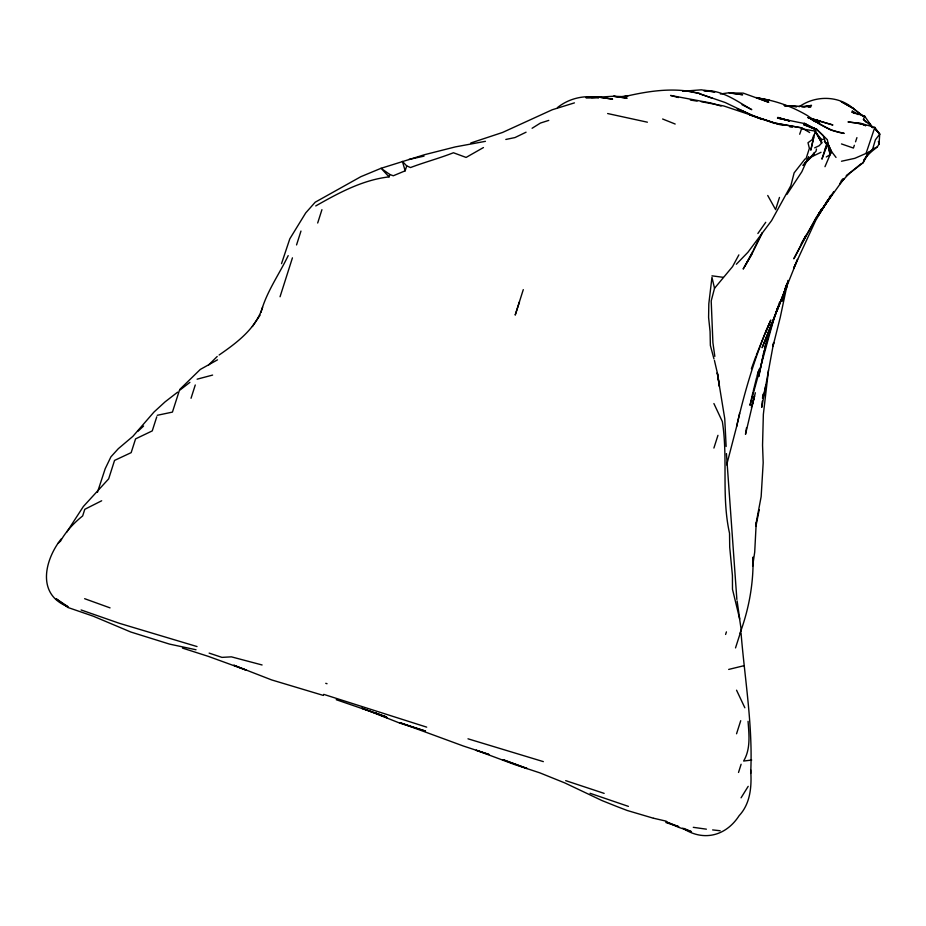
<?xml version="1.0" encoding="UTF-8"?>
<svg xmlns="http://www.w3.org/2000/svg" width="926" height="926" viewBox="0 0 926 926"><rect width="100%" height="100%" fill="white"/><g stroke="black" fill="none" stroke-linecap="round" stroke-linejoin="round"><path stroke-width="1.39" d="M768.476 370.4L763.348 414.431L762.549 445.186L763.186 462.687L761.149 496.625L756.241 522.495L754.713 552.046L752.653 566.087L753.035 557.105C753.625 582.952 749.065 608.532 740.175 632.782M866.69 155.441L877.223 147.026L879.075 144.051L879.7 134.096L874.804 127.383L861.817 123.644L848.228 121.966L861.817 123.644M756.241 522.495L755.975 525.991L759.216 509.728M750.662 773.43C753.058 726.528 744.863 679.834 741.055 633.176M762.295 401.143L761.762 407.347L773.673 342.551L773.071 345.93L780.282 317.213L787.852 281.365M762.526 398.4L762.862 394.302M814.683 147.847L819.197 145.706L821.732 142.951L815.239 131.098L801.777 128.864M826.501 146.887L826.872 143.437L821.929 159.156L826.501 146.887L824.765 149.908M746.506 427.8L745.499 434.329L754.54 396.05L751.356 407.394M786.556 288.194L788.014 280.428M815.204 131.423L821.084 139.166L821.732 142.951L815.239 131.098L810.794 150.186L813.641 137.372M816.466 149.028L816.003 151.262L805.296 162.582L809.312 157.536M726.678 464.898L736.61 426.62C744.944 390.17 755.639 354.288 770.779 320.06L765.952 332.237M786.95 283.414L782.204 301.112L785.931 285.544M763.105 397.636L765.895 384.799M763.128 355.434L758.741 376.523L764.124 350.804M736.61 426.62L739.596 413.309M752.884 392.531L750.002 405.333L774.356 317.051L762.11 347.736L797.575 259.419L793.605 268.308L815.69 220.469L827.879 199.657M756.565 377.785L753.185 391.432M758.058 373.305L759.031 369.266M752.155 405.438L755.373 392.751M738.867 254.893L732.559 266.595L714.525 288.287L711.203 300.95L712.904 342.655L714.826 356.406M783.986 294.526L786.429 285.162L783.095 297.825L785.653 288.484M756.878 376.512L758.255 371.465M765.663 344.657L764.552 348.627L766.647 341.208M766.404 342.018L767.515 338.048M772.215 322.398L767.353 338.685L772.191 322.931L768.244 335.397M763.406 354.149L769.46 332.214L778.072 306.68M281.527 263.644L289.803 238.839L305.73 212.899L315.21 202.204L360.862 176.681L381.049 168.3L424.525 154.7L455.337 146.898L485.444 141.331M740.268 633.372L741.263 630.178L739.041 615.234M738.52 772.458L741.113 764.251M60.456 541.282C65.758 531.593 73.964 522.901 82.657 515.932L84.787 509.312L101.675 500.769M260.947 312.479C266.445 291.898 279.05 274.628 288.194 255.622M280.046 296.76L292.431 257.856M519.474 301.888L515.192 315.083L523.283 289.63M779.472 197.423L775.606 209.623L767.735 195.49M713.9 448.057L717.951 435.336M156.76 416.827L152.258 430.891L135.566 438.889L131.168 452.64L114.546 460.419L108.666 478.858L83.375 506.487L66.707 532.184M191.034 398.273L195.27 384.985M296.551 244.927L300.973 231.06M317.687 223.004L321.935 209.67M389.07 176.878L389.823 174.482L381.049 168.3L389.07 176.878C362.483 179.968 338.592 192.967 315.731 205.942M405.16 170.824L406.722 165.904L402.405 161.39L405.16 170.824L393.284 175.778L389.823 174.482M725.602 634.449L726.424 631.879M736.552 733.774L740.719 720.694M735.522 647.911L740.129 633.534M841.491 161.24L854.802 158.334L866.053 153.415L874.804 127.383L874.561 128.378L879.7 134.096L875.371 139.872L872.466 149.665L864.189 159.677L863.136 162.756L846.202 175.882L861.481 163.462M799.694 134.235L801.858 127.904L809.671 132.534M855.543 141.805L856.932 137.627M778.245 306.124L779.576 302.2M854.351 145.301L853.402 148.056L841.479 143.935M866.389 122.394L863.437 119.466L864.653 116.132L851.781 112.034L854.235 113.261M778.014 306.807L773.499 319.783L777.794 307.432M813.757 135.184L812.252 139.618L808.004 142.72L809.382 148.38L806.037 158.716L804.983 159.052L794.126 172.884L790.885 185.57L771.601 220.585L747.942 252.254L736.355 264.234M768.962 324.899L769.61 323.105M751.38 368.756L755.836 356.464M97.45 492.308L105.205 468.706L110.935 456.819L118.308 448.693L132.869 436.366L153.959 412.07L165.059 401.884L177.607 392.161M756.31 355.237L766.821 328.95M262.625 307.189C255.657 328.799 236.952 342.655 219.115 355.017M816.234 129.825L816.535 129.108L807.599 126.017M824.973 166.692L831.467 151.47L827.474 142.592M827.404 143.021L831.467 151.47L830.124 154.619L826.305 156.969M767.341 327.839L769.946 322.271M751.773 254.28L743.254 268.853L751.773 254.28L762.225 232.912M808.606 156.633L801.835 171.773L786.892 194.448M753.533 249.893L762.11 233.028M745.036 265.855L752.931 251.073M814.047 152.871L812.056 156.587L821.015 152.292M863.136 162.756L868.947 152.119L872.466 149.665M61.197 538.944C44.575 560.033 36.253 594.723 68.107 606.738L56.336 598.914L67.806 607.444L93.294 616.207L130.797 632.018L169.481 644.091L196.023 649.763M741.066 797.818L748.185 786.359M864.189 159.677L868.947 152.119L866.053 153.415M833.736 191.624L818.422 215.33L831.652 195.108L816.107 217.598L793.825 258.805L806.014 235.25L801.291 243.897L821.536 209.183L818.526 214.045L844.049 178.486L839.627 183.927L849.339 173.312M252.404 326.531L260.113 315.118M829.326 197.365L830.68 195.421M757.873 233.502L765.744 222.298M841.097 180.987L842.706 178.938M803.085 165.36L811.095 156.853L803.189 165.129M179.76 389.452L200.294 369.439L217.506 359.844M208.628 364.971L217.205 356.475M805.354 162.467L806.025 161.807M805.007 163.323L814.22 154.272M138.032 431.203L143.565 426.053M58.188 543.192L59.727 541.976M189.899 382.369L179.355 390.529L172.433 412.105L157.246 415.299M532.103 128.274L540.437 123.054L548.771 120.392M557.44 107.601C569.131 98.295 584.132 94.903 598.752 97.566L585.996 97.647L598.752 97.566M483.441 147.558L466.102 157.432L453.427 152.755C439.225 158.346 424.791 162.143 410.519 167.548L406.722 165.904M799.103 106.803C815.204 95.332 838.157 95.309 853.344 108.504L841.259 101.675L853.286 108.458L863.472 116.317M526.072 132.198L514.995 137.557L505.816 139.467M872.408 149.074L877.223 147.026M470.825 142.974L502.505 132.476L552.22 109.766L574.433 102.879M624.205 96.686C648.813 90.898 675.089 86.812 699.882 93.595L686.548 90.968M624.17 96.755L628.059 95.644L621.925 96.57L613.579 96.292L627.133 98.168L613.568 96.246L591.506 97.589M820.818 139.942L823.249 139.282M197.122 379.185L212.61 375.076M728.681 669.429L744.122 665.667M408.817 159.504L424.039 156.124M803.884 106.849L811.523 105.39L801.962 107.034M682.647 91.28L701.295 89.822L714.803 91.929L703.887 90.736M751.692 760.049L743.624 761.045C750.812 748.879 749.03 734.688 748.058 721.296M720.37 94.001L729.167 92.739L742.698 94.753L729.132 92.924L743.277 93.144L768.742 102.3L757.399 97.994M808.375 106.965L811.014 106.733L784.299 105.61L796.719 106.675L784.276 105.46M704.13 90.598C722.176 89.787 736.876 101.247 751.773 109.662L742.062 104.707M712.638 829.916L720.127 830.738M711.967 275.832L723.125 277.314M701.202 101.675L723.854 105.992L774.958 123.112L801.858 127.904L775.027 123.123L762.167 118.991M693.285 827.323L706.388 829.175M690.391 100.031L697.116 101.131M789.739 126.793L792.413 127.256M812.067 119.419L820.054 121.04L808.248 117.868M607.641 113.539L647.401 122.197M756.137 97.519L769.471 100.413L757.468 98.052C775.085 100.344 791.985 106.502 807.275 115.495C818.503 123.424 830.24 131.469 844.188 133.39L831.039 130.161L818.897 123.771M855.774 122.903L861.712 124.258M776.451 123.829L783.095 125.346M789.334 120.808L777.458 118.042L804 123.459L816.269 129.455M653.478 818.214L666.315 821.2M678.422 97.531L670.586 95.447L710.705 102.971L721.076 106.05M262.093 664.972L231.407 656.847L221.951 657.379L209.137 653.108M653.096 818.133L627.18 810.47L617.063 806.604L601.969 800.562L565.022 783.014L539.904 772.874L514.243 764.401L476.172 750.245L488.974 754.47L463.324 746.009L399.87 722.674L425.462 731.077L412.626 727.118M789.357 120.739L777.713 117.44L789.346 120.993M197.03 646.556L119.35 623.302L81.083 609.956M810.829 118.667L832.902 124.987L808.294 117.671M325.744 683.33L327.04 683.712M467.989 738.809L543.342 761.623M426.689 727.142L323.706 694.361M182.457 648.084L208.188 656.326L246.339 670.192L233.78 665.215L271.631 679.915L323.405 695.438M628.407 806.384L590.047 793.281M604.157 793.385L565.693 780.641M412.556 727.118L399.662 723.067L361.962 708.147M665.933 822.566L678.793 826.687L666.234 821.837L678.665 827.335L691.456 831.664L684.013 828.457M110.044 607.873L84.636 598.694M386.188 716.863L361.973 708.344M775.12 123.528L749.562 114.731L762.318 119.454L737.316 108.898L746.078 112.671M386.188 716.84L336.219 699.697M712.545 98.364L699.743 93.804L725.243 102.543L749.828 114.292M815.007 128.969L803.571 124.605L816.315 129.084L823.249 135.705L825.957 143.588L824.337 141.296M811.384 127.614L815.193 129.073M808.259 117.752L819.545 122.174L808.271 117.521M662.622 119.003L675.181 124.038M811.245 127.765L814.984 129.304M865.602 125.612L861.851 124.015L865.602 125.658M682.74 828.145C703.355 841.908 725.949 836.074 739.122 815.69C750.685 803.305 751.808 785.908 750.673 769.865M815.25 128.922L804.3 123.239L812.634 128.32M812.935 120.345L815.32 121.711M858.136 114.581L852.244 111.004L855.277 113.62M818.85 137.534L821.084 139.166M853.286 108.458L863.02 116.375M863.437 119.466L872.628 127.07M816.535 129.108L827.346 139.699L830.124 154.619L827.231 142.65M875.313 129.131L879.7 134.096M831.467 151.47L836.039 157.432M869.178 123.019L872.662 127.707L864.653 116.132M736.552 690.194L744.851 707.777M713.9 403.539L722.349 421.561C728.149 458.439 721.308 496.243 729.491 533.063M878.357 141.435L879.075 144.051M713.958 358.918L710.358 345.421L710.08 331.612L708.598 317.421L708.818 303.763L711.955 277.325L714.525 288.287M714.432 360.434L717.882 375.25L719.409 386.397L717.256 372.773L724.745 418.598L726.134 446.482M737.096 600.893L739.712 619.031L732.489 589.283L732.42 575.544L729.711 547.243L729.538 533.469M726.435 453.59L736.865 599.435M786.243 286.829L776.764 311.252L786.243 286.829M612.514 99.117L599.018 97.161L612.514 99.117M527.044 768.487L502.98 759.679L527.044 768.487M387.265 717.696L374.66 712.765L387.265 717.696M819.082 123.389L811.847 119.558L819.082 123.389"/></g></svg>
